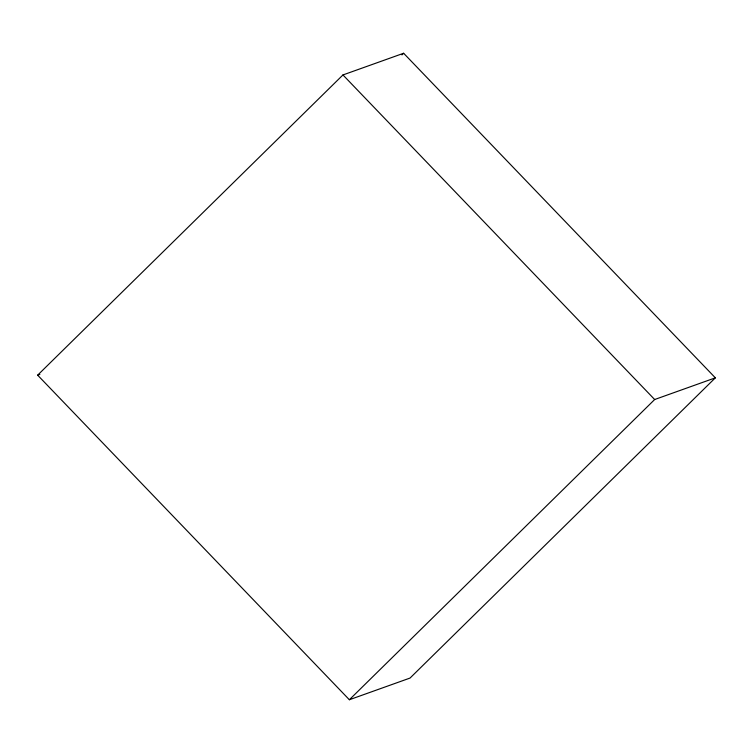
<?xml version="1.0" encoding="UTF-8"?>
<svg xmlns="http://www.w3.org/2000/svg" width="753" height="753" viewBox="0 0 753 753"><rect width="100%" height="100%" fill="white"/><g stroke="black" fill="none" stroke-linecap="round" stroke-linejoin="round"><path stroke-width="1.13" d="M37.65 375.163L342.954 74.942L403.636 53.256L715.35 377.837L410.046 678.058L349.364 699.744L37.65 375.163L39.853 374.373M401.961 54.903L403.636 53.256M349.364 699.744L654.668 399.523L715.35 377.837M342.954 74.942L654.668 399.523"/></g></svg>
